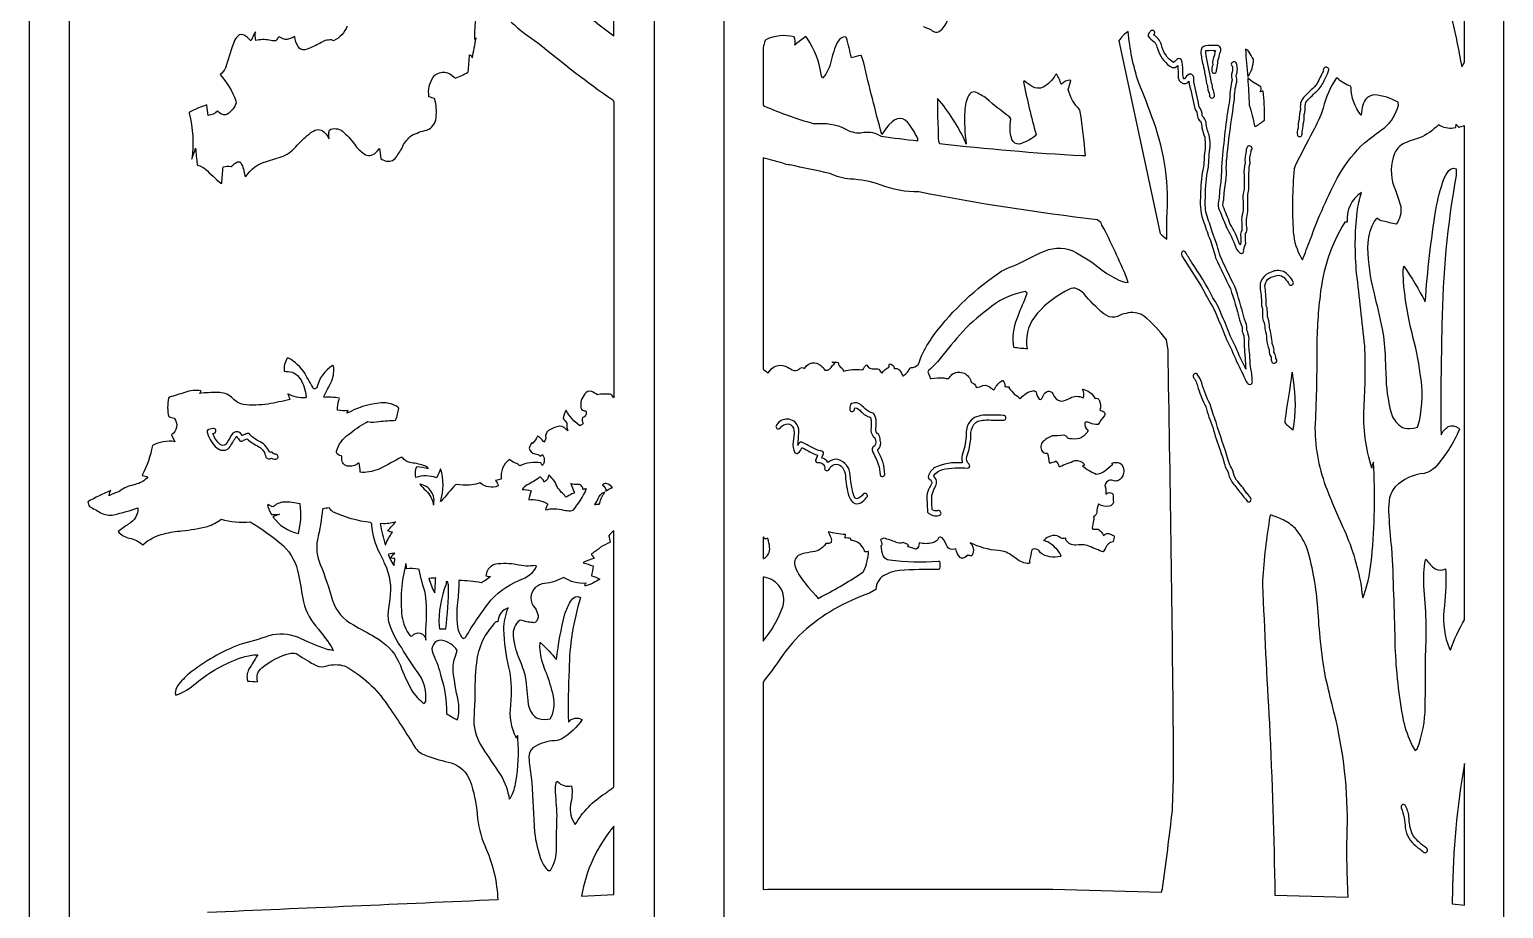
# Model space of a CAD drawing. Extents: x 1.4 to 96.1, y 1 to 80.1.
# Drawn here: x 1.36 to 20.27, y 11.98 to 23.25 of the extents above; entities that cross this region are included whole.
import ezdxf

# ---------------------------------------------------------------- set-up
doc = ezdxf.new("R2010")
doc.units = 0
doc.linetypes.add('0', pattern=[0])
doc.layers.add('1', color=7, linetype='0')

msp = doc.modelspace()

# ---------------------------------------------------------------- linework, layer by layer
at = {"layer": '1'}
for points in [[(10.272745, 37.557205), (20.272745, 37.557205), (20.272745, 3.557205), (10.272745, 3.557205)], [(9.372161, 36.138107), (9.372161, 7.139572), (9.358272, 7.139572), (9.358272, 7.111801), (1.358272, 7.111801), (1.358272, 36.110329), (1.372161, 36.110329), (1.372161, 36.138107)], [(14.378474, 16.69519), (14.373477, 16.698334), (14.372016, 16.697784), (14.373977, 16.695602)]]:
    msp.add_lwpolyline(points, close=True, dxfattribs=at)
msp.add_lwpolyline([(1.872161, 7.639572), (1.872182, 35.610329)], dxfattribs=at)
for points in [[(8.858271, 23.461227, -0.162691), (8.745161, 23.424973, -0.010664), (8.731553, 23.639862, 0.15783), (8.604904, 23.637726, -0.045006), (8.54498, 23.438095, -0.005053), (8.584283, 23.381134, 0.008912), (8.858271, 23.170288)], [(19.772758, 23.671827, -0.001001), (19.614565, 23.399208), (19.614492, 23.367981, -0.012188), (19.736427, 22.775009), (19.772747, 22.832108)], [(10.772746, 22.280716), (10.791755, 22.269424, 0.032026), (11.414035, 22.047577), (11.486671, 22.04747, -0.142283), (11.871374, 21.954941, 0.156456), (12.070233, 21.933807, -0.176615), (12.277044, 21.888443), (12.288659, 21.883865, 0.003463), (12.755731, 21.823959), (12.75595, 21.851593, 0.07019), (12.624686, 22.063324), (12.595909, 22.087906, 0.310263), (12.464208, 22.094482), (12.425903, 22.068329), (12.384956, 22.029114), (12.341121, 21.975861), (12.29415, 21.907604, -0.008669), (12.062947, 22.826481, 0.011631), (12.03124, 22.923508), (12.024034, 22.920502, 0.070916), (11.907843, 22.887329, -0.004591), (11.842566, 23.147278), (11.82757, 23.160767, 0.221144), (11.735711, 23.102112), (11.714934, 23.067108, 0.045373), (11.633667, 22.804581, -0.079669), (11.563708, 22.661392), (11.533424, 22.630417), (11.520533, 22.659698, 0.106374), (11.338245, 23.142014), (11.320351, 23.164276, 0.005612), (11.185852, 23.060324), (11.181938, 23.05591), (11.178111, 23.051422, 0.144483), (11.170379, 23.159012, 0.170548), (10.807475, 23.122009), (10.796282, 23.111893, -0.004805), (10.772746, 23.018341)], [(15.953265, 20.830307, 0.104044), (15.784202, 22.070313, 0.015805), (15.589661, 22.577103, -0.058876), (15.457238, 23.225204, 0.113904), (15.337615, 23.109039), (15.866191, 20.63623), (15.869136, 20.632217, 0.005359), (15.951707, 20.561401, -0.005093)], [(17.035809, 18.703995, 0.319157), (17.048153, 18.745529, 0.053423), (17.025978, 18.927261, -0.014519), (17.018181, 19.084381, -0.062342), (17.007364, 19.28479, 0.06122), (16.980549, 19.396042, 0.114137), (16.964872, 19.490189), (16.944992, 19.549408, 0.022706), (16.823591, 19.957382, -0.005439), (16.635208, 20.351288), (16.627338, 20.374207, 0.044097), (16.533422, 20.659103, 0.008693), (16.4606, 20.884232, -0.083047), (16.449356, 21.11705, -0.058208), (16.482416, 21.469528, 0.022456), (16.495876, 21.655792, 0.09281), (16.496458, 21.899811, -0.094247), (16.457714, 22.05481, 0.173525), (16.40863, 22.139801), (16.407198, 22.144135, 0.161078), (16.369463, 22.260483), (16.365084, 22.271502, -0.000049), (16.298273, 22.583212), (16.29735, 22.605606), (16.29838, 22.628082, 0.472889), (16.240927, 22.679993, 0.099452), (16.177389, 22.619234, -0.527747), (16.166744, 22.627045, -0.118787), (16.158627, 22.726227, 0.106252), (16.135773, 22.867935, 0.447984), (16.079868, 22.866302, -0.030485), (16.037338, 22.827744, -0.202573), (15.884513, 23.056351, 0.180686), (15.784039, 23.180801), (15.792297, 23.192352, 1.158038), (15.735256, 23.219986, 0.24094), (15.713955, 23.16832, 0.08483), (15.790762, 23.095245, -0.122342), (15.826082, 23.029404), (15.846655, 22.97345, 0.18324), (16.020088, 22.765976, 0.309067), (16.093161, 22.791168, -0.020863), (16.097794, 22.631266, 0.408983), (16.195614, 22.560022, 0.16803), (16.233854, 22.587936), (16.239891, 22.553085, -0.012187), (16.311981, 22.236038, -0.179114), (16.344196, 22.138748, 0.181491), (16.383421, 22.075012, -0.116881), (16.400444, 21.992126, 0.025867), (16.438984, 21.872543, -0.075912), (16.43095, 21.634048, -0.064139), (16.407772, 21.414993, 0.041021), (16.385571, 21.093353, 0.125452), (16.428896, 20.775833, 0.017642), (16.511261, 20.545654, -0.004269), (16.57901, 20.323105, 0.004277), (16.767511, 19.929443, -0.019046), (16.886051, 19.528564), (16.905909, 19.469391, -0.107362), (16.919815, 19.379944, -0.136989), (16.943899, 19.224106, 0.026829), (16.958258, 19.043243, 0.029927), (16.96587, 18.896973, 0.040378), (16.896044, 19.036179, 0.027674), (16.768007, 19.315872, 0.030258), (16.661974, 19.575455, 0.072604), (16.54327, 19.812225, 0.035948), (16.268686, 20.2668, 0.002213), (16.189327, 20.4021, 0.735445), (16.140078, 20.367493), (16.146252, 20.351196), (16.15353, 20.335485, 0.003257), (16.392851, 19.95845, 0.006706), (16.559395, 19.661453, -0.034693), (16.610813, 19.535538, -0.030903), (16.717201, 19.276062, -0.025262), (16.846649, 18.995514, -0.014497), (16.972235, 18.736496), (16.980938, 18.723175, 0.455792)], [(16.541647, 22.490067), (16.538998, 22.499619, 0.071138), (16.519815, 22.589844), (16.516714, 22.618679, -0.004947), (16.451122, 22.958824, -0.038565), (16.454599, 22.98201), (16.4615, 22.983856, -0.027562), (16.576097, 22.984451, 0.128203), (16.5655, 22.921936, 0.152523), (16.541456, 22.795059, 0.08552), (16.528084, 22.717957, 1.012039), (16.590223, 22.734131, 0.092736), (16.606552, 22.855331, 0.121666), (16.630787, 22.952408, 0.549459), (16.606543, 23.04628, 0.018803), (16.448395, 23.044985, 0.391565), (16.388845, 22.966187, 0.053083), (16.416885, 22.800797, -0.013979), (16.462379, 22.559814, -0.097801), (16.476845, 22.491516), (16.480202, 22.477173, -0.109401), (16.501446, 22.394501, 0.954451), (16.562052, 22.414108, 0.107921)], [(17.007368, 22.963745), (16.993362, 22.986679, 0.059233), (16.960127, 22.998871, -0.004091), (16.990181, 22.645035, 0.166952), (17.06312, 22.871246, 0.007178)], [(16.921228, 20.382355, 0.352565), (16.937082, 20.425232, -0.011407), (16.96508, 20.513046, -0.019128), (16.963827, 20.634201, 0.233204), (16.978718, 20.715851, -0.096426), (16.993822, 20.91621, -0.001515), (16.991001, 21.116405, -0.02736), (17.006298, 21.198801, -0.011125), (17.008518, 21.479624), (17.013277, 21.509249), (17.020041, 21.538483, -0.118008), (17.034742, 21.684338, -0.261886), (17.044264, 21.711489, 1.028031), (16.978804, 21.735512, 0.222189), (16.972296, 21.68573, 0.115412), (16.957663, 21.543106, 0.084764), (16.943939, 21.389923, -0.025152), (16.941582, 21.183807, 0.115288), (16.930058, 21.043579, -0.023858), (16.929174, 20.906952, 0.137912), (16.914879, 20.777985, -0.011251), (16.916014, 20.674408, 0.233679), (16.899332, 20.611786, -0.0342), (16.901936, 20.515472, 0.068753), (16.891216, 20.488678, 0.051469), (16.762945, 20.763992, 0.007912), (16.67536, 20.982483, -0.144318), (16.683512, 21.06662, -0.037438), (16.710014, 21.30928, 0.041073), (16.715269, 21.480499, -0.037652), (16.736799, 21.718491, -0.015916), (16.822775, 22.362549, -0.087547), (16.850357, 22.576035, 0.133109), (16.841785, 22.661926, 0.182567), (16.84383, 22.823944, 0.818007), (16.78051, 22.79546, 0.085859), (16.793333, 22.776169, -0.111907), (16.782585, 22.680832, 0.131672), (16.790972, 22.604706, 0.066458), (16.760689, 22.379608, -0.035649), (16.737658, 22.240448, 0.018282), (16.651819, 21.440142, -0.050001), (16.636827, 21.247587, 0.026378), (16.624519, 21.114864, -0.073956), (16.610868, 21.02359, 0.136359), (16.639915, 20.904572, -0.001913), (16.713945, 20.722244, -0.051027), (16.836777, 20.456146, 0.09998), (16.891905, 20.38237, 0.249224)], [(17.661009, 21.878464, 0.357818), (17.687092, 21.908401), (17.689636, 21.936981, 0.078378), (17.700001, 22.039627, 0.119917), (17.714272, 22.161728, 0.150924), (17.726212, 22.273117, -0.193619), (17.762821, 22.349304, -0.022209), (17.908512, 22.490112, 0.064855), (17.986916, 22.63475, 0.061617), (18.032667, 22.735199, 1.148648), (17.962372, 22.722366, 0.019621), (17.882635, 22.560913, -0.09719), (17.805475, 22.480713), (17.726141, 22.401459, 0.257344), (17.667002, 22.238266), (17.665827, 22.22316, 0.091036), (17.651457, 22.098511, 0.126569), (17.637445, 21.988632, 0.130831), (17.628368, 21.89444, 0.320534)], [(13.009928, 22.164063, -0.003677), (13.021399, 21.821213), (13.033392, 21.791351, 0.015139), (14.864827, 21.635452), (14.908696, 21.638367, 0.017685), (14.841114, 22.196442), (14.834319, 22.223099, -0.132354), (14.687237, 22.481369, -0.034176), (14.71963, 22.597641), (14.717302, 22.601761, 0.241929), (14.600494, 22.550674), (14.595007, 22.550018, 0.079707), (14.536917, 22.683411), (14.52102, 22.665802, -0.129654), (14.365324, 22.510941, -0.245235), (14.225389, 22.52179, -0.056964), (14.121723, 22.594864), (14.11414, 22.581558, 0.0193), (14.274739, 21.906967), (14.257979, 21.882874, -0.085368), (14.062436, 21.783295, -0.343823), (13.964731, 21.840576, -0.108048), (13.943894, 22.03157), (13.949401, 22.105728), (13.934863, 22.132645, -0.028825), (13.637803, 22.36734, 0.066162), (13.487249, 22.451157, 0.332032), (13.410549, 22.409576, 0.116107), (13.359255, 22.206787, 0.051172), (13.379702, 21.78302), (13.369965, 21.80928, 0.064836), (13.010816, 22.369171, 0.015599)], [(17.14596, 22.454086, 0.316358), (17.160643, 22.518951, -0.080843), (16.991148, 22.631348, -0.005911), (17.009975, 22.282547, -0.026765), (17.076492, 22.018295), (17.086554, 22.007309, 0.04889), (17.203587, 22.090454), (17.206568, 22.122177, 0.028958), (17.187908, 22.461197, 0.062564)], [(17.791203, 20.553177, -0.036318), (18.166399, 21.395203, -0.071316), (18.489887, 21.800949, -0.010593), (18.744564, 21.991364, 0.166767), (18.923059, 22.283661), (18.919571, 22.31955, 0.117585), (18.616472, 22.412872, 0.331762), (18.467857, 22.281509, 0.073775), (18.446709, 22.154724, -0.168014), (18.315886, 22.510223), (18.30961, 22.526474, -0.108369), (18.140163, 22.627594), (18.13035, 22.630997, 0.09775), (17.957476, 22.244797, -0.055729), (17.825438, 21.946075, -0.003561), (17.597094, 21.505844), (17.586708, 21.466034, 0.036134), (17.574959, 20.651978, 0.107607), (17.679161, 20.316835), (17.685677, 20.307714), (17.692427, 20.298767, 0.002662)], [(19.772747, 22.011063), (19.771187, 22.017212), (19.706539, 21.997818), (19.703909, 21.997192), (19.66202, 22.040497), (19.66118, 22.039978), (19.655575, 21.994324), (19.654381, 21.992203, -0.207748), (19.465973, 22.016989, -0.010283), (19.439945, 22.028366), (19.432344, 22.026031, -0.099847), (19.195166, 21.862854, 0.033288), (18.986151, 21.787994, 0.21121), (18.856892, 21.60878, 0.177969), (18.884979, 21.192307, -0.029232), (18.953964, 20.981277, -0.202896), (18.894117, 20.75383, 0.016796), (18.72694, 20.792252, -0.096126), (18.646147, 20.833313), (18.616634, 20.796249, 0.128424), (18.532034, 20.516037), (18.529039, 20.451141, 0.057734), (18.607203, 19.883301, -0.005916), (18.71633, 19.411301, -0.039353), (18.753412, 19.038284), (18.762865, 18.82991, 0.058387), (18.829584, 18.335526, 0.14772), (18.949942, 18.16214, 0.153311), (19.067085, 18.132492), (19.116081, 18.137772), (19.170275, 18.15155), (19.194708, 18.232605, 0.091541), (19.205275, 18.836105, 0.030305), (19.098711, 19.358505, -0.048468), (18.984644, 20.104706, -0.068894), (18.995026, 20.218185, -0.024459), (19.268339, 19.759495, -0.019905), (19.403337, 20.941528, -0.039356), (19.507143, 21.333603, -0.071196), (19.572992, 21.443604), (19.601889, 21.465347), (19.632433, 21.472595), (19.664677, 21.464188), (19.665897, 21.382006, 0.042085), (19.482464, 19.466059, 0.008871), (19.470781, 18.053177, -0.108783), (19.564327, 18.160126, -0.273506), (19.690704, 18.142391, -0.007987), (19.705608, 18.134766), (19.707245, 18.122803, -0.080796), (19.393639, 17.633957, -0.114788), (19.257555, 17.557632, 0.178263), (18.880951, 17.384003, 0.161646), (18.803791, 17.191406, 0.051894), (18.801931, 17.013992, 0.019104), (18.834475, 16.61084), (18.841194, 16.524063, -0.005304), (18.879911, 15.337677, 0.037457), (18.985813, 14.39151, 0.055377), (19.100933, 14.064789), (19.139849, 14.001694), (19.164858, 14.023407, 0.090723), (19.267885, 14.566162, 0.002094), (19.272511, 15.224747, 0.037942), (19.2507, 16.116089, -0.058885), (19.270733, 16.448776), (19.278206, 16.457687, 0.099073), (19.396183, 16.333939, 0.243498), (19.527845, 16.332764), (19.532557, 16.288574, -0.039166), (19.506882, 15.798218, 0.119269), (19.57851, 15.30809), (19.592447, 15.291809, -0.054369), (19.772747, 15.681274)], [(10.772745, 18.900986), (10.774884, 18.88913, -0.127684), (10.833323, 18.843338), (10.860394, 18.875229, -0.410839), (11.08565, 18.919922, 0.005539), (11.165526, 18.878586, 0.286933), (11.249163, 18.908432, -0.281507), (11.297997, 18.909088), (11.309508, 18.909119, -0.494885), (11.512401, 18.941605, -0.088218), (11.564289, 18.883713), (11.568848, 18.881454, 0.313944), (11.663105, 18.940887, -0.073361), (11.691025, 18.967255), (11.659785, 18.983337), (11.659978, 18.983643, -0.091684), (11.734371, 18.981339, 0.26794), (11.775788, 18.913025, -0.15437), (11.805539, 18.871719, -0.081192), (12.035667, 18.887787, 0.028993), (12.054486, 18.8918, -0.13626), (12.099974, 18.948959, 0.321626), (12.199729, 18.899963, -0.061037), (12.260727, 18.89679, 0.116688), (12.294326, 18.843735), (12.300099, 18.848465, -0.123315), (12.387323, 18.921875, -0.0162), (12.392669, 18.964447, -0.360953), (12.455021, 18.910324), (12.459653, 18.905182, -0.37016), (12.541288, 18.854858, 0.025894), (12.56658, 18.809311), (12.57274, 18.810974, 0.104952), (12.664452, 18.91507, 0.225376), (12.760698, 18.956528), (12.766713, 18.959854, -0.065438), (12.893871, 19.230408), (12.967442, 19.33902, -0.085748), (13.837127, 20.155838, -0.057827), (13.985415, 20.219315, 0.009318), (14.327708, 20.388123), (14.382867, 20.410858, -0.230298), (14.794852, 20.389038, -0.044258), (15.124454, 20.164978, 0.057247), (15.369404, 20.024551), (15.413321, 20.011719), (15.455953, 20.005539), (15.439207, 20.060486, 0.025061), (15.120039, 20.743689), (15.112659, 20.759949), (15.105358, 20.776245), (15.060228, 20.812027, -0.019446), (12.770494, 21.16832, -0.098563), (12.274012, 21.262085, 0.071088), (11.89281, 21.333908, -0.084877), (11.62796, 21.40601, -0.001151), (11.11504, 21.516525, -0.160107), (11.025506, 21.539078, -0.006279), (10.772746, 21.606766)], [(18.207548, 16.878464, -0.065982), (18.444721, 16.120209), (18.456558, 16.024811), (18.467279, 15.96109), (18.484928, 16.003723, 0.059058), (18.581303, 16.481705, 0.037527), (18.604563, 17.700272, 0.129271), (18.582806, 17.626007, -0.089374), (18.483156, 18.400543, 0.025183), (18.492243, 19.194458, 0.002035), (18.38814, 20.126221, -0.052087), (18.394852, 20.910812, -0.031355), (18.448408, 21.163437, 0.274604), (18.266472, 20.780823), (18.23501, 20.780807, 0.112377), (17.919073, 19.839081, 0.032566), (17.877697, 19.115143, -0.010814), (17.85364, 18.140228, 0.096312), (18.009073, 17.347946, 0.015941)], [(17.352411, 19.047821, 0.082002), (17.327377, 19.114365, 0.141251), (17.311655, 19.202179), (17.305878, 19.225052, 0.031341), (17.269968, 19.433609), (17.26939, 19.447372), (17.270834, 19.46109, 0.063317), (17.242958, 19.570053, 0.016335), (17.240128, 19.68425, -0.187481), (17.228409, 19.751114, 0.020433), (17.211155, 19.959641, -0.365653), (17.325991, 20.086121, -0.366987), (17.470509, 20.054428, -0.068935), (17.523069, 19.979797, 0.781388), (17.574457, 20.011993, 0.163496), (17.449211, 20.147705, 0.205509), (17.292175, 20.141281, 0.386079), (17.150805, 19.92041, -0.048385), (17.16622, 19.706268, -0.148614), (17.17837, 19.625229, 0.129355), (17.203564, 19.488647, -0.04673), (17.209816, 19.412399, -0.084521), (17.23229, 19.282578, 0.052992), (17.265408, 19.142456, 0.183324), (17.289303, 19.048737, 0.099098), (17.300049, 18.985796, 0.819517), (17.36442, 19.016253), (17.361441, 19.021154, -0.284438)], [(10.772746, 12.226959), (10.773093, 12.221832), (10.833864, 12.224503), (14.490416, 12.224548), (15.88398, 12.187424), (15.894904, 12.233398, 0.007483), (16.02454, 13.237076, 0.01505), (16.036865, 14.241074, 0.001991), (15.967846, 19.137955), (15.946373, 19.273087, 0.059757), (15.654696, 19.580566, 0.214245), (15.429131, 19.611475, 0.070459), (15.317517, 19.571838, -0.214128), (15.181767, 19.582077), (15.142104, 19.606781, -0.046947), (14.886216, 19.863983, 0.072044), (14.799379, 19.926453, 0.19578), (14.702502, 19.921738, 0.099147), (14.289119, 19.608383), (14.252382, 19.560577, 0.217917), (14.162006, 19.156326, -0.035733), (13.988638, 19.174484, -0.135457), (14.030842, 19.545853, -0.007095), (14.144598, 19.823395), (14.160231, 19.870026), (14.136309, 19.889679, 0.124257), (13.707272, 19.704376, 0.036979), (13.333008, 19.380356, 0.01584), (13.044753, 19.031219, -0.032852), (12.894734, 18.876663), (12.887364, 18.86322, -0.008152), (12.916451, 18.77597), (12.92079, 18.773895), (12.929486, 18.776642, -0.029345), (13.090678, 18.786316, 0.166191), (13.151546, 18.775131, 0.057479), (13.194029, 18.828201, -0.492673), (13.435989, 18.751213), (13.438689, 18.739733), (13.440465, 18.728073), (13.447292, 18.723663, -0.321774), (13.503831, 18.662872), (13.510349, 18.658783, 0.10228), (13.591954, 18.686111, -0.260211), (13.700321, 18.651627, 0.035483), (13.734292, 18.631439), (13.741319, 18.638031, -0.143814), (13.839698, 18.749893), (13.848779, 18.750534, -0.2463), (13.872854, 18.671753, -0.049634), (13.928807, 18.667175, -0.225021), (13.92327, 18.655365, -0.032294), (13.997108, 18.571594, -0.055392), (14.070932, 18.519287), (14.079775, 18.524216, -0.190769), (14.245273, 18.619823, 0.027473), (14.276073, 18.605042, 0.171643), (14.316426, 18.510956, 0.49666), (14.354584, 18.527634, -0.094398), (14.390823, 18.591629), (14.409856, 18.602753, -0.478101), (14.488273, 18.580505), (14.495721, 18.568756, 0.238488), (14.590287, 18.486053, 0.131704), (14.711358, 18.525284, -0.242659), (14.878454, 18.528839, 0.277653), (14.871174, 18.633957), (14.875003, 18.637787, -0.230982), (15.028262, 18.523071, -0.386272), (15.089846, 18.4879, -0.165041), (15.094298, 18.372025), (15.103127, 18.363144, -0.156607), (15.154574, 18.338577, -0.318186), (15.14604, 18.28978, 0.041198), (15.071122, 18.185501, -0.17872), (14.965936, 18.209061, 0.124074), (14.906904, 18.214066), (14.900309, 18.207306, 0.318179), (14.939078, 18.116501), (14.941036, 18.106705, -0.34393), (14.739638, 18.001022, -0.017001), (14.683091, 18.005371, 0.378177), (14.621237, 18.046951, -0.03477), (14.480363, 18.041016, 0.104829), (14.353437, 17.95636, 0.373679), (14.3649, 17.828445, 0.202892), (14.41642, 17.819946), (14.421648, 17.814041, -0.034353), (14.443501, 17.694748, 0.148478), (14.530873, 17.718903, -0.074552), (14.568402, 17.647995), (14.579509, 17.647461, -0.008624), (14.772213, 17.722486, -0.285113), (14.889613, 17.678385), (14.893563, 17.670938), (14.896852, 17.663177, 0.012696), (14.86919, 17.655655, 0.069303), (15.045865, 17.549988, 0.207261), (15.156572, 17.592529, -0.008145), (15.257741, 17.675537, -0.387956), (15.250483, 17.688416, -0.196392), (15.348067, 17.691437), (15.370627, 17.67485, -0.477556), (15.323608, 17.464508, -0.180967), (15.259809, 17.468536, 0.435743), (15.15607, 17.402634, -0.136739), (15.168397, 17.292633, -0.343583), (15.256817, 17.300339), (15.261686, 17.292953, 0.025375), (15.267616, 17.1884, -0.329745), (15.213483, 17.139023, -0.228944), (15.081718, 17.164902), (15.074218, 17.161621, 0.109238), (15.054587, 17.061859, -0.209533), (15.013222, 17.000458, -0.183767), (15.013094, 16.955505, 0.047712), (14.995104, 16.854637, 0.402296), (15.018405, 16.841824, 0.057879), (15.072846, 16.843338, -0.118603), (15.141468, 16.763275, -0.361786), (15.228393, 16.778061, -0.024284), (15.278662, 16.754776, -0.038327), (15.263047, 16.68428), (15.258171, 16.681396, 0.250672), (15.168933, 16.606537, -0.038951), (15.134552, 16.552063), (15.117853, 16.555649, 0.008543), (14.928546, 16.633255, 0.108125), (14.784179, 16.638885, -0.288203), (14.662768, 16.697697, -0.079572), (14.656139, 16.725708, -0.278659), (14.570906, 16.743408, 0.24812), (14.46015, 16.751663, 0.124193), (14.381957, 16.707321, 0.435375), (14.407401, 16.689743), (14.426488, 16.682907), (14.444504, 16.673904, -0.111606), (14.591877, 16.504623), (14.585173, 16.493668, -0.225053), (14.329614, 16.537964, 0.470886), (14.224137, 16.579802), (14.219982, 16.578781, -0.025107), (14.18853, 16.442947, 0.122317), (14.195809, 16.409775), (14.183125, 16.403107, -0.172378), (14.023788, 16.461151), (13.976015, 16.495453, 0.164182), (13.791347, 16.567184, -0.099995), (13.428699, 16.669632, -0.357312), (13.453637, 16.511406, -0.534821), (13.434909, 16.502808, -0.02972), (13.390138, 16.508652, -0.274559), (13.317862, 16.46991), (13.306432, 16.474777, -0.168784), (13.2464, 16.588806), (13.226069, 16.588196, -0.387961), (13.13588, 16.618454, 0.068262), (13.069865, 16.730713, 0.24166), (13.027052, 16.737442, -0.266459), (12.944704, 16.668259, -0.129961), (12.775736, 16.666718), (12.773938, 16.661285, -0.227981), (12.737736, 16.58522), (12.731765, 16.584366, 0.046976), (12.630101, 16.617065, -0.14629), (12.637634, 16.643188, 0.030515), (12.567637, 16.670624, -0.184186), (12.476178, 16.674835, 0.047883), (12.321626, 16.725784, 0.228283), (12.279503, 16.704849, -0.178021), (12.291527, 16.632721), (12.284278, 16.630249, 0.067807), (12.310084, 16.501892, 0.271705), (12.393661, 16.450699, 0.0616), (13.019975, 16.433273), (13.036494, 16.432449, -0.096901), (13.037044, 16.33287), (13.027677, 16.326141, 0.019969), (12.520846, 16.313385, 0.112702), (12.297307, 16.232239, 0.146006), (12.228455, 16.129807), (12.218579, 16.067505), (12.13775, 16.021347, 0.101165), (11.281822, 15.5233, 0.062656), (10.955355, 15.126877, -0.01003), (10.772746, 14.882065)], [(17.01272, 17.194807, 0.45907), (17.030987, 17.240051, 0.080422), (16.975201, 17.306122, 0.03603), (16.847198, 17.473511, -0.106217), (16.798409, 17.590271, 0.052011), (16.760307, 17.668732, 0.007278), (16.604034, 18.147736), (16.583946, 18.217606, -0.026538), (16.507004, 18.444992, -0.042567), (16.399609, 18.718796, 0.071467), (16.340984, 18.832869, 0.843677), (16.296217, 18.789307), (16.29987, 18.781143, -0.09778), (16.356546, 18.647461, 0.040442), (16.451138, 18.416245, 0.023678), (16.541426, 18.148422, 0.021188), (16.636738, 17.856155), (16.644981, 17.824738, -0.026661), (16.702974, 17.643539, -0.091105), (16.75301, 17.519272, 0.114342), (16.83791, 17.386887, 0.006414), (16.940189, 17.252472, -0.126561), (16.982534, 17.200974, 0.263856)], [(17.576088, 18.76001), (17.570131, 18.808044), (17.563904, 18.856277), (17.558176, 18.847473, -0.002597), (17.46648, 18.242783), (17.464535, 18.212021, 0.054432), (17.574152, 18.116547, 0.084963)], [(12.242254, 17.848709), (12.243202, 17.861221, 0.282325), (12.275939, 17.98613, 0.079936), (12.254896, 18.060135, -0.287874), (12.21933, 18.105255, -0.00693), (12.223187, 18.220993, 0.077281), (12.202933, 18.311691, 0.222847), (12.15617, 18.340424, -0.112246), (12.058577, 18.409973), (12.038932, 18.426575, 0.365363), (11.893551, 18.443392, 0.078325), (11.883233, 18.373371, 0.786903), (11.943871, 18.376907), (11.948276, 18.400101), (11.949776, 18.401382, -0.192234), (12.029468, 18.349533, 0.114559), (12.150545, 18.276337, -0.086045), (12.15631, 18.109772, 0.240964), (12.206368, 18.014542), (12.212727, 17.984009, -0.388043), (12.180368, 17.892899, 0.296985), (12.171957, 17.854198, 0.001664), (12.250421, 17.678589, -0.081623), (12.27292, 17.537735, 0.791093), (12.333135, 17.546341, 0.13265), (12.250525, 17.830765)], [(11.890176, 17.535477, 0.319524), (11.732163, 17.738279, 0.234409), (11.610526, 17.700546), (11.603722, 17.698654, 0.194324), (11.523786, 17.755508, -0.037668), (11.548382, 17.809113, 0.505002), (11.511398, 17.846619, -0.102724), (11.39994, 17.892014, 0.007432), (11.270622, 17.95993, 0.430848), (11.219908, 17.921152), (11.218582, 17.919739, 0.023236), (11.229882, 18.12056, 0.627996), (10.970823, 18.21018, 0.142597), (10.936958, 18.161455, 0.696654), (10.99243, 18.139969, -0.258255), (11.101145, 18.19313, -0.314007), (11.166409, 18.113007, -0.078555), (11.157054, 17.962387, 0.142137), (11.179884, 17.822525, 0.405573), (11.223414, 17.821899, 0.060708), (11.272441, 17.885605), (11.279057, 17.88678, 0.04817), (11.470531, 17.790771, -0.036), (11.444196, 17.732544, 0.513063), (11.481461, 17.696976, -0.501215), (11.561727, 17.617233, 0.734277), (11.621888, 17.614746), (11.633502, 17.632889, -0.577161), (11.788743, 17.63237, -0.154042), (11.828232, 17.527039, 0.057382), (11.872773, 17.266159), (11.892731, 17.222565), (11.918894, 17.189804), (11.950892, 17.171494, 0.2626), (12.044949, 17.194611, 0.094835), (12.109989, 17.263336, 0.787964), (12.056582, 17.292313, -0.19025), (11.96964, 17.23114), (11.953469, 17.242645), (11.937482, 17.270493, -0.059812), (11.899787, 17.449341)], [(13.029434, 17.018293, 1.126632), (13.01094, 17.078308, -0.17679), (12.94576, 17.088058), (12.941768, 17.094452, -0.029851), (12.938351, 17.2771, -0.092323), (12.977288, 17.373047), (12.985982, 17.393188, 0.362336), (12.96018, 17.520828), (12.982674, 17.558517), (13.022683, 17.587662), (13.074051, 17.608109, -0.078037), (13.399724, 17.625931, 0.598732), (13.413568, 17.679276, -0.306339), (13.387156, 17.777115, 0.086677), (13.439391, 18.082973, -0.195616), (13.500823, 18.210735), (13.514215, 18.219271), (13.528454, 18.226305, -0.097965), (13.696258, 18.243286, 0.003814), (13.864268, 18.240845, 0.944165), (13.854191, 18.302643, 0.024484), (13.594934, 18.30423, 0.068239), (13.484022, 18.273743), (13.440431, 18.243073), (13.406877, 18.198944, 0.106857), (13.376051, 18.030243, -0.072327), (13.325887, 17.791336, 0.090218), (13.324207, 17.710754), (13.324224, 17.692154, 0.135386), (12.974895, 17.631844, 0.194235), (12.890621, 17.513214, 0.334627), (12.918893, 17.474823, -0.40887), (12.92829, 17.416916), (12.920707, 17.399704, 0.183988), (12.876097, 17.189972, -0.009824), (12.880022, 17.064743), (12.882882, 17.059113, 0.267425)], [(4.440878, 17.826675), (4.436833, 17.832947, 0.212921), (4.292684, 17.97583, -0.080801), (4.175318, 18.068268, 0.28242), (4.127847, 18.058868, -0.004464), (4.090225, 18.04451), (4.086173, 18.046341), (4.076792, 18.058441, 0.545704), (3.957506, 18.061432), (3.94273, 18.041504, -0.041944), (3.874691, 17.92894, -0.375094), (3.80599, 17.929932, -0.13183), (3.709863, 18.070145), (3.728831, 18.074949, 0.95771), (3.71235, 18.135178), (3.661753, 18.122541, 0.508886), (3.642422, 18.072617, 0.130195), (3.762432, 17.884293), (3.795882, 17.864395, 0.374861), (3.934834, 17.904236, -0.028477), (4.012529, 18.029648), (4.016345, 18.029892), (4.019831, 18.02832, 0.002741), (4.058782, 17.976974, 0.338419), (4.105853, 17.983383, -0.011098), (4.152595, 18.00148, 0.079707), (4.302578, 17.900528, -0.239584), (4.388998, 17.765839, 0.357037), (4.465027, 17.754684, 0.259367), (4.537919, 17.748352, 0.712141), (4.513984, 17.803085, -0.171917), (4.472622, 17.828842, 0.273986)], [(6.445144, 17.336823, -0.185579), (6.541073, 17.152374, 0.460585), (6.365398, 17.419281, 0.029086)], [(8.319665, 17.296127, -0.029902), (8.240563, 17.253784), (8.232792, 17.261429, 0.120086), (8.181589, 17.3172, 0.134269), (8.136128, 17.365417, 0.147361), (8.025934, 17.533691), (8.018227, 17.533417, -0.302879), (7.968364, 17.452026), (7.958982, 17.451492, 0.225402), (7.913624, 17.509506), (7.90206, 17.508743, -0.043698), (7.745971, 17.409821, 0.070573), (7.679165, 17.353256, -0.029383), (7.796531, 17.335922, 0.035801), (7.765114, 17.221146, -0.148047), (8.002348, 17.172424), (8.0064, 17.161301), (7.985471, 17.108521), (7.977737, 17.090515, -0.138548), (8.215294, 17.086929, 0.02263), (8.30025, 17.076004), (8.33297, 17.088287, 0.083513), (8.502881, 17.354889), (8.501229, 17.362839, -0.021664), (8.4632, 17.352127), (8.459391, 17.354492, 0.471644), (8.389122, 17.416382, -0.113149), (8.303355, 17.428833, -0.015587), (8.346421, 17.318939, -0.04339), (8.345434, 17.304504)], [(8.70931, 17.409317, -0.343032), (8.752415, 17.326294, -0.116751), (8.840207, 17.375214, 0.163145), (8.759495, 17.429611, 0.234771)], [(8.684932, 17.285019), (8.676078, 17.278625), (8.668576, 17.267426, -0.053469), (8.608946, 17.157425, -0.047869), (8.670145, 17.165054), (8.677268, 17.178314, -0.13861), (8.743093, 17.317078, 0.086845)], [(4.515443, 17.029129, 0.064577), (4.565773, 17.035339, -0.034603), (4.482863, 17.000549, 0.193095), (4.80875, 16.787323, 0.095549), (4.831615, 17.166046, 0.06423), (4.619468, 17.190262, 0.147872), (4.483316, 17.130371, -0.101523), (4.42064, 17.160751), (4.413621, 17.15242, 0.062026), (4.462928, 17.032608, 0.029056)], [(5.855558, 16.533112, -0.10712), (5.750626, 16.893478), (5.751201, 16.902262), (5.752006, 16.911026), (5.735116, 16.927536, -0.083733), (5.251165, 17.066925, -0.123487), (5.208261, 17.115158, 0.071572), (5.121492, 17.102081), (5.11794, 17.097504, -0.038), (5.05303, 16.70723, 0.15748), (5.090014, 16.39151, -0.025117), (5.247067, 15.927048, 0.1921), (5.514643, 15.614227, 0.003523), (5.796015, 15.457504), (5.84443, 15.426163, -0.162097), (6.117073, 15.092545, 0.030501), (6.261961, 14.777908, 0.100652), (6.42247, 14.606918), (6.442415, 14.630371), (6.443324, 14.681519, 0.175814), (6.334345, 15.016281, -0.025293), (6.134137, 15.31871, -0.078477), (5.975995, 15.630417, -0.101728), (5.969404, 15.823425), (5.984655, 15.946121, 0.158271), (5.918267, 16.396255, 0.011855)], [(17.443182, 16.960953, 0.020764), (17.287359, 17.026291), (17.275595, 17.008987, 0.02457), (17.180445, 16.184113), (17.181038, 16.134356, 0.004855), (17.267769, 14.35405, -0.008119), (17.33963, 12.148666), (18.277971, 12.123672), (18.279356, 12.131709, -0.022414), (18.269424, 13.063202, 0.066623), (18.073042, 14.591543, -0.002197), (17.98321, 14.970031, -0.027343), (17.890656, 15.829285, 0.05097), (17.757574, 16.579685, 0.091828), (17.598461, 16.853546, 0.091712)], [(5.954484, 16.820816), (5.95617, 16.826965, 0.02893), (6.056924, 16.937057, -0.106887), (5.87805, 16.914795), (5.857399, 16.909956, 0.008312), (5.921062, 16.642578), (5.928478, 16.642776, -0.075943), (6.01486, 16.80278, -0.054084)], [(8.789956, 13.486526), (8.82559, 13.51268), (8.858272, 13.537003), (8.858272, 16.795059), (8.857454, 16.820786, 0.094112), (8.791476, 16.756317, -0.076865), (8.808214, 16.675934), (8.805177, 16.671738, 0.038079), (8.684152, 16.61055, -0.07132), (8.571766, 16.528366, 0.398396), (8.575306, 16.511078, -0.036923), (8.602275, 16.467972, 0.049368), (8.470915, 16.419464), (8.464211, 16.412064, -0.021891), (8.590379, 16.371552, -0.014415), (8.57068, 16.243881, -0.046748), (8.677085, 16.202499, -0.071034), (8.486766, 16.111465, -0.353903), (8.50306, 16.148972), (8.498677, 16.149551, -0.177154), (8.211423, 16.224457, -0.110823), (7.96813, 16.147141, 0.116238), (7.847096, 16.094864, 0.402214), (7.845145, 15.830048, -0.085875), (7.88584, 15.734116, -0.222885), (7.851133, 15.650146), (7.834757, 15.642197), (7.822789, 15.644547, -0.066899), (7.655727, 15.677475), (7.626921, 15.657257, 0.246869), (7.569683, 15.4422, 0.072888), (7.643375, 15.177399, -0.03536), (7.720775, 14.947502, -0.000192), (7.756339, 14.599304, 0.162142), (7.845749, 14.435399, 0.131461), (7.928278, 14.404602), (7.979249, 14.402725), (8.039088, 14.409943), (8.069829, 14.464279, 0.150653), (8.062218, 14.777939, 0.034915), (7.962618, 15.066452, -0.066552), (7.907198, 15.327759), (7.91035, 15.387146), (7.923539, 15.379791, -0.028227), (8.120344, 15.171296, -0.032668), (8.22988, 15.756821, -0.050771), (8.299047, 15.913681), (8.328232, 15.950195), (8.360184, 15.973267), (8.395027, 15.980835), (8.42701, 15.964188, 0.068271), (8.281321, 15.039228, 0.015872), (8.273884, 14.366409, -0.383669), (8.451024, 14.39949, -0.104804), (8.191335, 14.1548, -0.11785), (8.06147, 14.126648, 0.11593), (7.818235, 14.039734, 0.234607), (7.767414, 13.915421, 0.033889), (7.797353, 13.661758), (7.803944, 13.594155, 0.002339), (7.839683, 12.957598, 0.060607), (7.928152, 12.587036, 0.074863), (8.011507, 12.461929), (8.044458, 12.463333, 0.141521), (8.121771, 12.752637, -0.013967), (8.129471, 13.171616, 0.004803), (8.106051, 13.511734, -0.070498), (8.123501, 13.610825), (8.135156, 13.604675, 0.287355), (8.314731, 13.551773, -0.095706), (8.299721, 13.30629, 0.201679), (8.36165, 13.05603, -0.118238), (8.744908, 13.453404, -0.003311)], [(10.772746, 16.467072), (10.779732, 16.466415, 0.344141), (10.854661, 16.608322, 0.071165), (10.831367, 16.721939, 0.082708), (10.78912, 16.714081, 0.009072), (10.781928, 16.741928, -0.059787), (10.772746, 16.735794)], [(11.639922, 16.734421, -0.173293), (11.644218, 16.670242, -0.239081), (11.581865, 16.660492), (11.578281, 16.65799, -0.232371), (11.377478, 16.547577, 0.037379), (11.241544, 16.51503, 0.361037), (11.177452, 16.377319), (11.195917, 16.324158, 0.063864), (11.355034, 16.096069), (11.442149, 15.994156), (11.476699, 15.951553), (11.521292, 15.977783, 0.03343), (12.059872, 16.29837), (12.065659, 16.307297, 0.077817), (12.126304, 16.558395, -0.068035), (12.077187, 16.551178, 0.28308), (11.92099, 16.698013), (11.900392, 16.698151), (11.895267, 16.723724, 0.019119), (11.821042, 16.731583, 0.036713), (11.831126, 16.771637), (11.827288, 16.774704, -0.061394), (11.605846, 16.809616, -0.03411)], [(6.022236, 16.511856), (6.033759, 16.523743), (6.045724, 16.535172), (6.043407, 16.53653, -0.02867), (5.971023, 16.523834), (5.961033, 16.519226, 0.015907), (5.982875, 16.468216, -0.003108)], [(6.007329, 16.469269), (5.998048, 16.468903), (5.98913, 16.468002), (5.985788, 16.462006, 0.03836), (6.034613, 16.375412), (6.038193, 16.380188, -0.021772), (6.04725, 16.466553, 0.033637)], [(6.447929, 15.625992, 0.049097), (6.440529, 16.006073, -0.012351), (6.356812, 16.323624), (6.347317, 16.329575, 0.081126), (6.196799, 16.332932, 0.057614), (6.188378, 16.403214, 0.088164), (6.13653, 15.724335, 0.118644), (6.241543, 15.474487), (6.265364, 15.468063, -0.715165), (6.445186, 15.41986, -0.019117)], [(6.850808, 15.908127, 0.083581), (6.859609, 15.546463, 0.112964), (6.921276, 15.43959), (6.953225, 15.452316, -0.040212), (7.28027, 15.931656, -0.124553), (7.696252, 16.209305, 0.123893), (7.841589, 16.323532), (7.853991, 16.346237), (7.863312, 16.371185), (7.849255, 16.37851, -0.10567), (7.612413, 16.386826, 0.07589), (7.340273, 16.393661, 0.238379), (7.226897, 16.295517), (7.21511, 16.243866, 0.166869), (7.276051, 16.235428, -0.044706), (7.153858, 16.154037, 0.056552), (6.869199, 16.183105), (6.866575, 16.162338, -0.035412)], [(6.511289, 16.212906, 0.024665), (6.484069, 16.208633, 0.058198), (6.558213, 16.024841, 0.011618), (6.570885, 16.216934, 0.013826)], [(6.70035, 15.565018, 0.030597), (6.735806, 16.114578, 0.051273), (6.722409, 16.171158), (6.706104, 16.16716), (6.705517, 16.166794), (6.705517, 16.138428, 0.106052), (6.613136, 15.598145), (6.617621, 15.564865, 0.045004)], [(10.772747, 15.405426, 0.085242), (11.028934, 15.858109, 0.447922), (10.790092, 16.225683), (10.781419, 16.225876), (10.772746, 16.225708)], [(7.625917, 14.153671), (7.623581, 14.19017), (7.620726, 14.197495, 0.126226), (7.605805, 14.163345, -0.15229), (7.533886, 14.585434), (7.539419, 14.661392, 0.081991), (7.509261, 15.070633, -0.046417), (7.44492, 15.555771, -0.085237), (7.501907, 15.833786, 0.316818), (7.367961, 15.653931), (7.344462, 15.653946, 0.1739), (7.092598, 15.127701, 0.028094), (7.072309, 14.670746, -0.00721), (7.058009, 14.387375, 0.132296), (7.169887, 14.039352, 0.004999), (7.400486, 13.69313, -0.101429), (7.514376, 13.379791), (7.53167, 13.395874, 0.09597), (7.599823, 13.604706, 0.06249)], [(6.638461, 14.958588, -0.076906), (6.711456, 14.479568, 0.063273), (6.845523, 14.395889), (6.857884, 14.429184, 0.09635), (6.858828, 14.645401, -0.023871), (6.794967, 15.020981, -0.096868), (6.823808, 15.215561), (6.847322, 15.284378, 0.21053), (6.642949, 15.418593, 0.555942), (6.533863, 15.250809), (6.540629, 15.232452, -0.050882)], [(19.772745, 13.834657, 0.040979), (19.616091, 12.163222), (19.61438, 12.100696), (19.612886, 12.038162), (19.772747, 12.02121)], [(19.292501, 12.706512, 0.415521), (19.284826, 12.750229, -0.079231), (19.116888, 12.905594), (19.100233, 12.934464, -0.073968), (19.058689, 13.156509, 0.085456), (19.012342, 13.301102, 0.851775), (18.960621, 13.267426, -0.088659), (19.012129, 13.011459, 0.192969), (19.14884, 12.778885, 0.025897), (19.256639, 12.695038, 0.335111)], [(8.858272, 12.154327), (8.858273, 13.032745, 0.133734), (8.441784, 12.135681)]]:
    msp.add_lwpolyline(points, format="xyb", close=True, dxfattribs=at)
for points in [[(7.540265, 23.346786, 0.042444), (7.882346, 23.083618, 0.022162), (8.841618, 22.349657), (8.858272, 22.320984), (8.858272, 18.534485), (8.857962, 18.530563), (8.85076, 18.528366, 0.271933), (8.810076, 18.573242, 0.080179), (8.646952, 18.565933, -0.007977), (8.572184, 18.610458, 0.351681), (8.485559, 18.577957, 0.224503), (8.433579, 18.397614, 0.353195), (8.496502, 18.359833, -0.497415), (8.454099, 18.274414, 0.281666), (8.46486, 18.199753, -0.125675), (8.421881, 18.169724, -0.116575), (8.24413, 18.364944), (8.240515, 18.363892, 0.070726), (8.206175, 18.261246, -0.024085), (8.253703, 18.203247, 0.097549), (8.266379, 18.103607), (8.24121, 18.12468, 0.328976), (8.124175, 18.156898, 0.055905), (8.016234, 18.107925, 0.276769), (7.982879, 18.012131, -0.20598), (7.957267, 17.960815), (7.952624, 17.965408, 0.155998), (7.878092, 18.034164, -0.07694), (7.816226, 17.94487, 0.422872), (7.805835, 17.952011, 0.119358), (7.771903, 17.884003, 0.358091), (7.84427, 17.811234, -0.10989), (7.913282, 17.780548, -0.01929), (7.940186, 17.800262, -0.347249), (7.937384, 17.657883, 0.07061), (7.920044, 17.691818, 0.164246), (7.649235, 17.653503, 0.151822), (7.595414, 17.688873, -0.038222), (7.513773, 17.735901, 0.272412), (7.412224, 17.485214), (7.343644, 17.468781), (7.340176, 17.467239, -0.079177), (7.373218, 17.402313), (7.37096, 17.397018, -0.273426), (7.141964, 17.435318, -0.105964), (6.918449, 17.408768), (6.841936, 17.413773), (6.82304, 17.412399, -0.00719), (6.640062, 17.203384), (6.631792, 17.199371, 0.158663), (6.634183, 17.617294, -0.00114), (6.584029, 17.507217), (6.578192, 17.503281, 0.169648), (6.317266, 17.504791, -0.164603), (6.326931, 17.648804, -0.029164), (6.478663, 17.621552, 0.166844), (6.413119, 17.659241, 0.05608), (6.238353, 17.697281, -0.173847), (6.147663, 17.75769), (6.130131, 17.766739, -0.005454), (5.858147, 17.618988, -0.106734), (5.627394, 17.571167), (5.603336, 17.575058, 0.005502), (5.588392, 17.690704), (5.582286, 17.690323, -0.2089), (5.433798, 17.652067, -0.376033), (5.366016, 17.763611), (5.364637, 17.780884), (5.357721, 17.784515, -0.246974), (5.297605, 17.826492), (5.297762, 17.843979, -0.171974), (5.453031, 18.05867, -0.03433), (5.676605, 18.212524), (5.700906, 18.222046, 0.099533), (5.845628, 18.225067, -0.02043), (6.057924, 18.239655, 0.04201), (6.099083, 18.394867), (6.086769, 18.407822, 0.186904), (5.839564, 18.460144, 0.100496), (5.434395, 18.328964, -0.306282), (5.448978, 18.364517, -0.099417), (5.310766, 18.36972, -0.06641), (5.326968, 18.498413), (5.334457, 18.516693), (5.3328, 18.522827, 0.06105), (5.137542, 18.533554), (5.136707, 18.545883, 0.008186), (5.238615, 18.746502, 0.119032), (5.260481, 18.938614), (5.248186, 18.94426, 0.192347), (5.044249, 18.656433, -0.124287), (5.0084, 18.639709, -0.002382), (4.88981, 18.844559, 0.118406), (4.683559, 19.035995), (4.66677, 19.037918, 0.165972), (4.626662, 18.868607), (4.647774, 18.866379, -0.292738), (4.831388, 18.770386, -0.108764), (4.910522, 18.540298), (4.9012, 18.529419, -0.136442), (4.673841, 18.577011, -0.003578), (4.70091, 18.505144, -0.006367), (4.41783, 18.447353, -0.057289), (4.104473, 18.440475, -0.175002), (3.950905, 18.535217, 0.202863), (3.77617, 18.595001, 0.031321), (3.538425, 18.584442, 0.36701), (3.557216, 18.619537, 0.13299), (3.35208, 18.595415, -0.001539), (3.151348, 18.535357), (3.142318, 18.524506, 0.103847), (3.144715, 18.286072), (3.14863, 18.282578, -0.021035), (3.213918, 18.267258, -0.451008), (3.180903, 18.053375), (3.223013, 17.965317, 0.170793), (2.93605, 17.91481, -0.071937), (2.805508, 17.534973), (2.807759, 17.53096), (2.87826, 17.512253, -0.165577), (2.714224, 17.417343), (2.666302, 17.403564, 0.122412), (2.504754, 17.322266, 0.033209), (2.382076, 17.272598, -0.151063), (2.400733, 17.337875, 0.02399), (2.106243, 17.19455, 0.036546), (2.126499, 17.133514, -0.019612), (2.271604, 17.05307, 0.149633), (2.441862, 17.026535, 0.025837), (2.750145, 17.116226, -0.290672), (2.626493, 16.906845, 0.016991), (2.496268, 16.811325, 0.176335), (2.641276, 16.728485, -0.120209), (2.810956, 16.643127, -0.130974), (3.085754, 16.782318, -0.051266), (3.315005, 16.820908, 0.036256), (3.641425, 16.877808, 0.086536), (3.817356, 16.969818, 0.100762), (4.188207, 16.938156, -0.041064), (4.617085, 16.630432, -0.162587), (4.80884, 16.258286, -0.006459), (4.874413, 15.909256, 0.127681), (5.066149, 15.559692, -0.030108), (5.244168, 15.314468), (5.255147, 15.287674, -0.0494), (5.169277, 15.302048, -0.021397), (4.799708, 15.456375, 0.164969), (4.428985, 15.474792, -0.024634), (4.057913, 15.364212, 0.072054), (3.408047, 14.991791, 0.058221), (3.259636, 14.832214), (3.236544, 14.786667), (3.22742, 14.743958), (3.237127, 14.71257, 0.09458), (3.497798, 14.869293, -0.090242), (4.078455, 15.195834, -0.041869), (4.258421, 15.232101), (4.287593, 15.230804, -0.008817), (4.171668, 15.045181, 0.171285), (4.155405, 14.894791, 0.021514), (4.283067, 14.886215), (4.284614, 14.892792, -0.293173), (4.337706, 15.062469, -0.112128), (4.710974, 15.252747, -0.151065), (4.801017, 15.236984, 0.030263), (5.035844, 15.092331, 0.187864), (5.174755, 15.089478, -0.136343), (5.399799, 15.089212), (5.418561, 15.080921, -0.118771), (5.946239, 14.594147, -0.016744), (6.312656, 14.032593, 0.158048), (6.458113, 13.936325, 0.034856), (6.770099, 13.843536, -0.240118), (7.012791, 13.609589), (7.030228, 13.563812, -0.052683), (7.107234, 13.130768, 0.073644), (7.220471, 12.736465, -0.09217), (7.367144, 12.087432, -0.00021), (3.641026, 11.924957, 0.179968)], [(5.435515, 23.297216, -0.186804), (5.260742, 23.107773), (5.233064, 23.118317, 0.174884), (5.083287, 23.075089, -0.024124), (4.921519, 23.000534), (4.889432, 22.993973, -0.324903), (4.805623, 23.034409, -0.123174), (4.765075, 23.163879, -0.086546), (4.666099, 23.124609, -0.180293), (4.564064, 23.160599, 0.347052), (4.546478, 23.144775, -0.022038), (4.521015, 23.108978, -0.095605), (4.434071, 23.116394, 0.113163), (4.26404, 23.11058, -0.102301), (4.258367, 23.223526, 0.019565), (4.201272, 23.111908), (4.192916, 23.112091), (4.149819, 23.155914), (4.11198, 23.180908), (4.078847, 23.189148), (4.049868, 23.182648, 0.123838), (3.98978, 23.112045, 0.019255), (3.884213, 22.787903, -0.081049), (3.825053, 22.690582), (3.805289, 22.675262, -0.090606), (4.006839, 22.338821), (4.012435, 22.313446, -0.156113), (3.897785, 22.166092, -0.294643), (3.800579, 22.178772), (3.771284, 22.203812, -0.171363), (3.653147, 22.151627), (3.635907, 22.279556), (3.63306, 22.285248, 0.047937), (3.41044, 22.190277), (3.406751, 22.178864, -0.099206), (3.441302, 21.588043, -0.005743), (3.490686, 21.729599, 0.00812), (3.509143, 21.523834), (3.515323, 21.513565, -0.099826), (3.617836, 21.4608, 0.009004), (3.813137, 21.280029), (3.824996, 21.275713, 0.000063), (3.841465, 21.490265, -0.134229), (3.947998, 21.497238, -0.078199), (4.028096, 21.555656, -0.248702), (4.07059, 21.541916, -0.110269), (4.120513, 21.375015), (4.134197, 21.365295, -0.190024), (4.398225, 21.560089, 0.012227), (4.613807, 21.627747, 0.124601), (4.794559, 21.768219, -0.036522), (4.96856, 21.93074), (5.001477, 21.9505, -0.383574), (5.150065, 21.927063, -0.08994), (5.201685, 21.851807, -0.100802), (5.206665, 21.959595), (5.22555, 21.972382, -0.299712), (5.39156, 21.93158, -0.066607), (5.545687, 21.755692, 0.077794), (5.670381, 21.64595, 0.183019), (5.745778, 21.639542), (5.784834, 21.65947), (5.825608, 21.697937), (5.851058, 21.727036), (5.868694, 21.598694), (5.885974, 21.585098), (5.921865, 21.570114, 0.359656), (6.061706, 21.614227, 0.068496), (6.148293, 21.757263, -0.100645), (6.259801, 21.89241, -0.066758), (6.457234, 21.963043, 0.302796), (6.574729, 22.120544, 0.097078), (6.558418, 22.364532, 0.004708), (6.483845, 22.390152, -0.177182), (6.537459, 22.641754, -0.430644), (6.781024, 22.664215), (6.805648, 22.642532), (6.820346, 22.63031, 0.074243), (6.982923, 22.705399), (6.987135, 22.713501, 0.013997), (7.005408, 22.926117, -0.440268), (7.039861, 22.889008, 0.011027), (7.089143, 23.143814, 0.076853), (7.07425, 23.126282, -0.05925), (7.092625, 23.409142, -0.114732)], [(12.827831, 23.289932, -0.072273), (12.958617, 23.227722, 0.322711), (13.053717, 23.244354, 0.155212), (13.142249, 23.388031, 0.133525)]]:
    msp.add_lwpolyline(points, format="xyb", dxfattribs=at)

doc.saveas('drawing.dxf')
